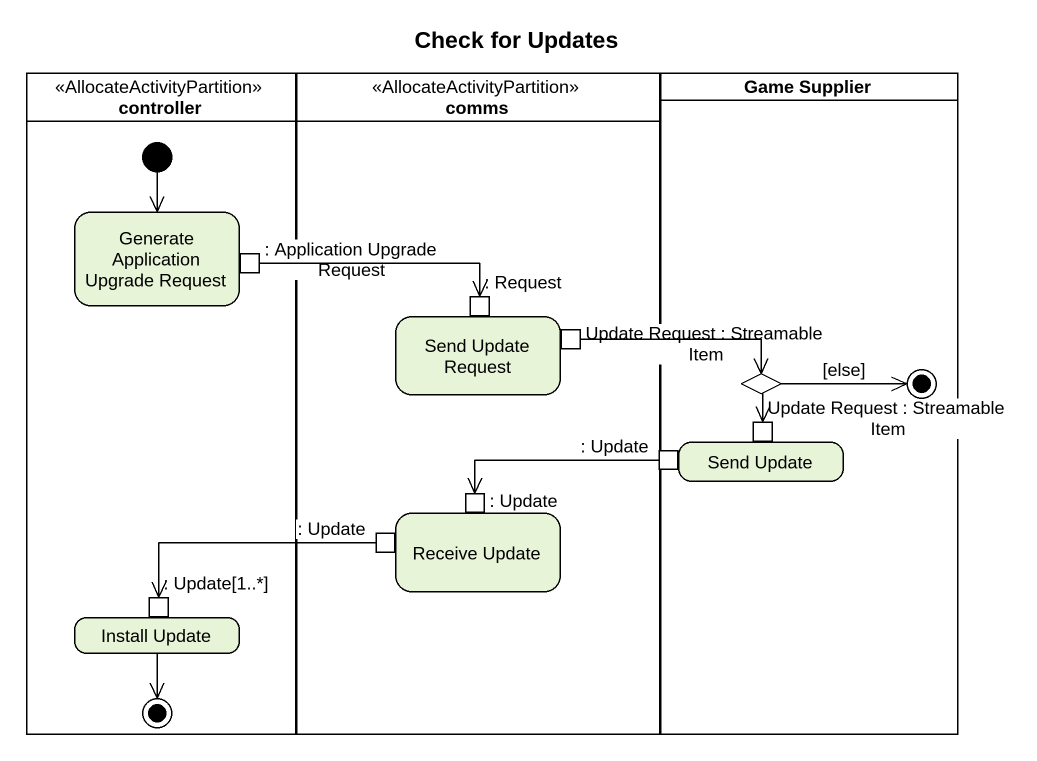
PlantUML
@startuml
title Check for Updates
hide empty description
state controller <<AllocateActivityPartition>> {
  state "Generate Application Upgrade Request" as Generate_Application {
    state ": Application Upgrade Request" as Application_Upgrade_Request <<outputPin>>
  }
  state "Install Update" as Install_Update {
    state ": Update[1..*]" as Update_1 <<inputPin>>
  }
  [*] --> Generate_Application
  Install_Update --> [*]
}
state comms <<AllocateActivityPartition>> {
  state "Send Update Request" as Send_Update_Request {
    state ": Request" as Request <<inputPin>>
    state "Update Request : Streamable Item" as Update_Request_Streamable <<outputPin>>
  }
  state "Receive Update" as Receive_Update {
    state ": Update" as Update <<inputPin>>
    state ": Update" as Update_3 <<outputPin>>
  }
}
state "Game Supplier" as Game_Supplier <<partition>> {
  state choice1 <<choice>>
  state "Send Update" as Send_Update {
    state "Update Request : Streamable Item" as Update_Request_Streamable_2 <<inputPin>>
    state ": Update" as Update_2 <<outputPin>>
  }
  choice1 -right-> [*] : [else]
}
Application_Upgrade_Request -right-> Request
Update_Request_Streamable -right-> choice1
choice1 --> Update_Request_Streamable_2
Update_2 -left-> Update
Update_3 -left-> Update_1
@enduml
